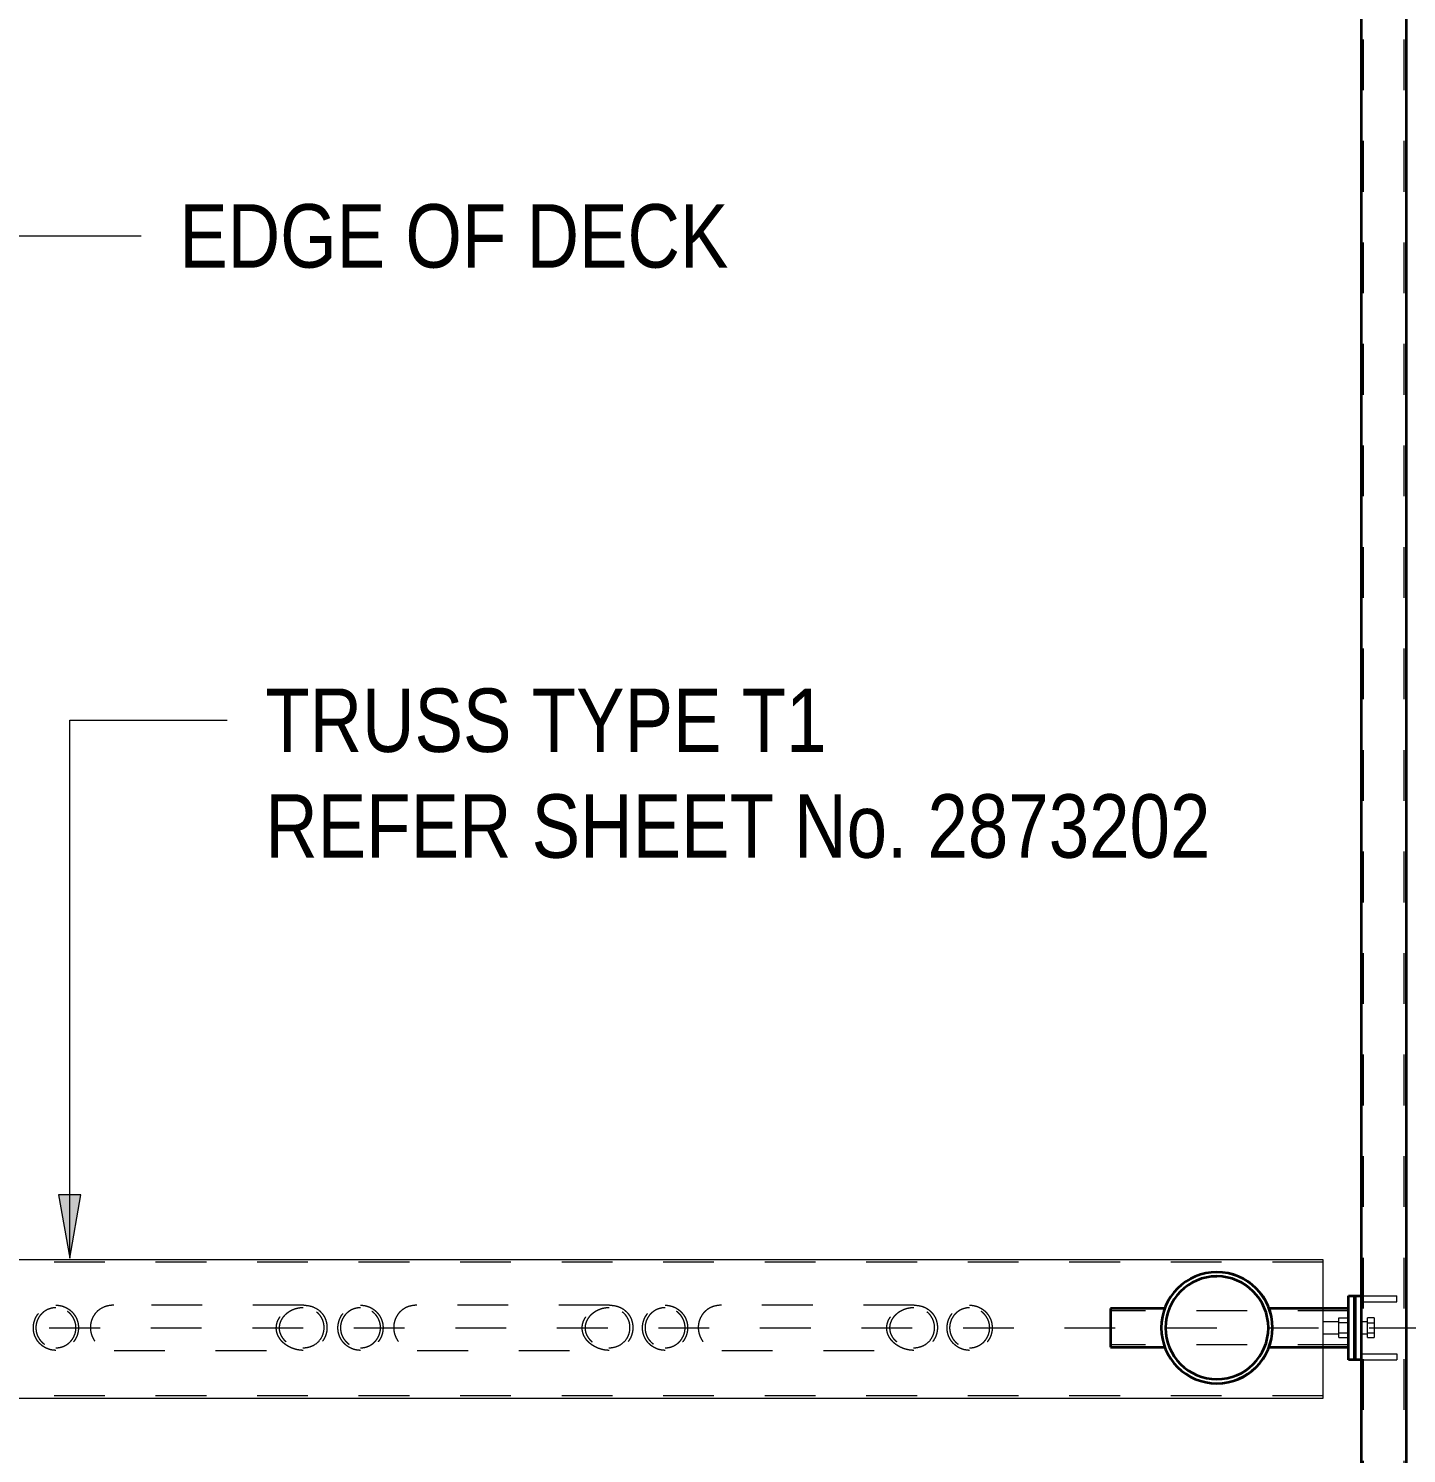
# Model space of a CAD drawing. Header units: metres. Extents: x -1116 to -1094, y 3 to 543.
# Drawn here: x -1109.855 to -1107.141, y 512.002 to 514.809 of the extents above; entities that cross this region are included whole.
import ezdxf

# ---------------------------------------------------------------- set-up
doc = ezdxf.new("R2010")
doc.units = ezdxf.units.M
doc.linetypes.add('JacobsCenter', pattern=[0.015, 0.009, -0.0015, 0.003, -0.0015])
doc.linetypes.add('JacobsDash', pattern=[0.0045, 0.003, -0.0015])
for name, color, linetype, lineweight in [('A-DETL', 7, 'Continuous', 13), ('A-GENM', 7, 'Continuous', 35), ('G-ANNO-TEXT', 7, 'Continuous', 9), ('S-BEAM', 7, 'Continuous', 50), ('S-BEAM-HDLN', 7, 'JacobsDash', 18), ('S-FSTN', 7, 'Continuous', 18)]:
    doc.layers.add(name, color=color, linetype=linetype, lineweight=lineweight)
doc.styles.add('Arial Narrow', font='ARIALN.TTF', dxfattribs={"height": 0.125})

# ---------------------------------------------------------------- blocks, each defined once
blk = doc.blocks.new('T2D_STATIC SIGN BRACKET_BR-8_ - SIGN BRACKET 400x400-9299522-DRG-2873201 - PLAN - SINAGE FRAME AT SOUTH SIDE')
at = {"layer": 'A-GENM'}
for p, q in [((-1107.1411, 510.288), (-1107.1411, 517.7946)), ((-1107.23, 516.7519), (-1107.23, 512.313)), ((-1107.2549, 512.1869), (-1107.2549, 512.313)), ((-1107.2549, 512.313), (-1107.2299, 512.313)), ((-1107.2299, 512.313), (-1107.2299, 512.1869)), ((-1107.6165, 512.288), (-1107.724, 512.288)), ((-1107.724, 512.288), (-1107.724, 512.2119)), ((-1107.2549, 512.288), (-1107.4124, 512.288)), ((-1107.724, 512.2119), (-1107.6165, 512.2119)), ((-1107.4124, 512.2119), (-1107.2549, 512.2119)), ((-1107.2299, 512.1869), (-1107.2549, 512.1869)), ((-1107.23, 512.1869), (-1107.23, 510.288))]:
    blk.add_line(p, q, dxfattribs=at)
for radius, start, end in [(0.1096, 90, 270), (0.1096, 90, 270), (0.1013, 90, 270), (0.1096, 270, 90), (0.1095, 270, 90), (0.1014, 270, 90)]:
    blk.add_arc((-1107.5144, 512.25), radius, start, end, dxfattribs=at)
at = {"layer": 'S-BEAM-HDLN'}
for p, q in [((-1107.2255, 510.288), (-1107.2255, 517.7965)), ((-1107.1456, 510.288), (-1107.1456, 517.803)), ((-1107.2549, 512.2835), (-1107.724, 512.2835)), ((-1107.2549, 512.2164), (-1107.724, 512.2164))]:
    blk.add_line(p, q, dxfattribs=at)
at = {"layer": 'S-FSTN'}
for p, q in [((-1107.2739, 512.262), (-1107.3057, 512.262)), ((-1107.3057, 512.262), (-1107.3057, 512.238)), ((-1107.2739, 512.2597), (-1107.2739, 512.2693)), ((-1107.2739, 512.2693), (-1107.2549, 512.2693)), ((-1107.2739, 512.2403), (-1107.2739, 512.2597)), ((-1107.2549, 512.2597), (-1107.2739, 512.2597)), ((-1107.2176, 512.262), (-1107.2299, 512.262)), ((-1107.2176, 512.2597), (-1107.2176, 512.2693)), ((-1107.2049, 512.2693), (-1107.2176, 512.2693)), ((-1107.2176, 512.2403), (-1107.2176, 512.2597)), ((-1107.2176, 512.2597), (-1107.2049, 512.2597)), ((-1107.2049, 512.2693), (-1107.2049, 512.2597)), ((-1107.2049, 512.2597), (-1107.2049, 512.2403)), ((-1107.3057, 512.238), (-1107.2739, 512.238)), ((-1107.2739, 512.2306), (-1107.2739, 512.2403)), ((-1107.2739, 512.2403), (-1107.2549, 512.2403)), ((-1107.2739, 512.2306), (-1107.2549, 512.2306)), ((-1107.2299, 512.238), (-1107.2176, 512.238)), ((-1107.2176, 512.2306), (-1107.2176, 512.2403)), ((-1107.2176, 512.2403), (-1107.2049, 512.2403)), ((-1107.2176, 512.2306), (-1107.2049, 512.2306)), ((-1107.2049, 512.2403), (-1107.2049, 512.2306))]:
    blk.add_line(p, q, dxfattribs=at)
blk = doc.blocks.new('WGA22_Str_Fra_Steel_CHS - 273_1x4_8 CHS-7775155-DRG-2873201 - PLAN - SINAGE FRAME AT SOUTH SIDE')
at = {"layer": 'S-BEAM-HDLN', "lineweight": 13}
for p, q in [((-1107.3051, 512.3793), (-1110.4764, 512.3793)), ((-1107.3051, 512.1158), (-1110.4764, 512.1158))]:
    blk.add_line(p, q, dxfattribs=at)

msp = doc.modelspace()

# ---------------------------------------------------------------- hatches: boundary and pattern name
at = {"layer": 'G-ANNO-TEXT'}
msp.add_hatch(color=256, dxfattribs=at).paths.add_polyline_path([(-1109.7742, 512.3871), (-1109.7521, 512.5121), (-1109.7962, 512.5121)])

# ---------------------------------------------------------------- linework, layer by layer
at = {"layer": 'A-DETL', "lineweight": 50}
msp.add_line((-1107.2424, 512.313), (-1107.2424, 512.1849), dxfattribs=at)
at = {"layer": 'A-DETL', "lineweight": 18}
for p, q in [((-1107.2299, 512.313), (-1107.1599, 512.313)), ((-1107.1599, 512.301), (-1107.1599, 512.313)), ((-1107.2299, 512.301), (-1107.1599, 512.301)), ((-1107.2299, 512.1989), (-1107.1599, 512.1989)), ((-1107.1599, 512.1989), (-1107.1599, 512.1869)), ((-1107.2299, 512.1869), (-1107.1599, 512.1869))]:
    msp.add_line(p, q, dxfattribs=at)
at = {"layer": 'A-DETL', "linetype": 'JacobsCenter', "lineweight": 18}
msp.add_line((-1110.8145, 512.25), (-1106.7415, 512.25), dxfattribs=at)
at = {"layer": 'G-ANNO-TEXT'}
for p, q in [((-1110.5525, 514.4009), (-1109.6336, 514.4009)), ((-1109.7742, 513.4468), (-1109.4641, 513.4468)), ((-1109.7742, 512.3871), (-1109.7742, 513.4468)), ((-1109.7521, 512.5121), (-1109.7962, 512.5121)), ((-1109.7962, 512.5121), (-1109.7742, 512.3871)), ((-1109.7742, 512.3871), (-1109.7521, 512.5121))]:
    msp.add_line(p, q, dxfattribs=at)
at = {"layer": 'S-BEAM', "lineweight": 13}
for p, q in [((-1107.3051, 512.3841), (-1110.4764, 512.3841)), ((-1107.3051, 512.2884), (-1107.3051, 512.3841)), ((-1107.3051, 512.111), (-1107.3051, 512.2116)), ((-1110.4764, 512.111), (-1107.3051, 512.111))]:
    msp.add_line(p, q, dxfattribs=at)
at = {"layer": 'S-BEAM-HDLN', "lineweight": 13}
for p, q in [((-1109.3133, 512.2944), (-1109.6876, 512.2944)), ((-1108.7106, 512.2944), (-1109.0904, 512.2944)), ((-1108.1106, 512.2944), (-1108.4904, 512.2944)), ((-1107.3051, 512.2116), (-1107.3051, 512.2884)), ((-1109.6868, 512.2055), (-1109.3142, 512.2055)), ((-1109.0895, 512.2055), (-1108.7115, 512.2055)), ((-1108.4895, 512.2055), (-1108.1115, 512.2055))]:
    msp.add_line(p, q, dxfattribs=at)
for points, knots in [([(-1109.8015, 512.2055), (-1109.8041, 512.2055), (-1109.8093, 512.206), (-1109.8156, 512.2077), (-1109.8203, 512.2097), (-1109.8238, 512.2115), (-1109.827, 512.2135), (-1109.8301, 512.2159), (-1109.8329, 512.2185), (-1109.8356, 512.2214), (-1109.8379, 512.2244), (-1109.84, 512.2277), (-1109.8418, 512.2312), (-1109.8433, 512.2348), (-1109.8445, 512.2385), (-1109.8456, 512.2435), (-1109.8461, 512.2501), (-1109.8454, 512.2579), (-1109.8437, 512.2641), (-1109.8417, 512.2689), (-1109.8402, 512.2718), (-1109.8389, 512.274), (-1109.8375, 512.2761), (-1109.8355, 512.2786), (-1109.8329, 512.2815), (-1109.8301, 512.2841), (-1109.827, 512.2864), (-1109.8238, 512.2885), (-1109.8203, 512.2903), (-1109.8156, 512.2923), (-1109.8093, 512.294), (-1109.8041, 512.2944), (-1109.8015, 512.2944)], [0, 0, 0, 0, 0.055556, 0.111111, 0.138889, 0.166667, 0.194444, 0.222222, 0.25, 0.277778, 0.305556, 0.333333, 0.361111, 0.388889, 0.416667, 0.444444, 0.5, 0.555556, 0.611111, 0.638889, 0.666667, 0.680556, 0.694444, 0.722222, 0.75, 0.777778, 0.805556, 0.833333, 0.861111, 0.888889, 0.944444, 1, 1, 1, 1]), ([(-1109.8015, 512.2894), (-1109.8038, 512.2894), (-1109.8084, 512.289), (-1109.814, 512.2875), (-1109.8182, 512.2858), (-1109.8212, 512.2842), (-1109.8241, 512.2823), (-1109.8268, 512.2802), (-1109.8294, 512.2779), (-1109.8317, 512.2754), (-1109.8338, 512.2727), (-1109.8356, 512.2698), (-1109.8372, 512.2668), (-1109.8385, 512.2636), (-1109.8396, 512.2603), (-1109.8406, 512.2558), (-1109.8411, 512.25), (-1109.8405, 512.2431), (-1109.839, 512.2375), (-1109.8373, 512.2333), (-1109.8357, 512.2302), (-1109.8338, 512.2273), (-1109.8317, 512.2246), (-1109.8294, 512.2221), (-1109.8269, 512.2197), (-1109.8242, 512.2176), (-1109.8213, 512.2158), (-1109.8182, 512.2142), (-1109.814, 512.2124), (-1109.8084, 512.2109), (-1109.8038, 512.2105), (-1109.8015, 512.2105)], [0, 0, 0, 0, 0.055556, 0.111111, 0.138889, 0.166667, 0.194444, 0.222222, 0.25, 0.277778, 0.305556, 0.333333, 0.361111, 0.388889, 0.416667, 0.444444, 0.5, 0.555556, 0.611111, 0.638889, 0.666667, 0.694444, 0.722222, 0.75, 0.777778, 0.805556, 0.833333, 0.861111, 0.888889, 0.944444, 1, 1, 1, 1]), ([(-1109.8015, 512.2944), (-1109.7989, 512.2944), (-1109.795, 512.2941), (-1109.7899, 512.293), (-1109.7862, 512.2918), (-1109.7826, 512.2903), (-1109.7792, 512.2885), (-1109.7759, 512.2864), (-1109.7729, 512.2841), (-1109.77, 512.2815), (-1109.7674, 512.2786), (-1109.7651, 512.2756), (-1109.763, 512.2723), (-1109.7612, 512.2689), (-1109.7597, 512.2653), (-1109.7585, 512.2616), (-1109.7574, 512.2566), (-1109.7568, 512.2501), (-1109.7575, 512.2422), (-1109.7591, 512.236), (-1109.7611, 512.2312), (-1109.7626, 512.2283), (-1109.764, 512.2261), (-1109.7654, 512.2239), (-1109.7674, 512.2214), (-1109.77, 512.2185), (-1109.7728, 512.2159), (-1109.7759, 512.2135), (-1109.7792, 512.2115), (-1109.7826, 512.2097), (-1109.7874, 512.2077), (-1109.7937, 512.206), (-1109.7989, 512.2055), (-1109.8015, 512.2055)], [0, 0, 0, 0, 0.055556, 0.083333, 0.111111, 0.138889, 0.166667, 0.194444, 0.222222, 0.25, 0.277778, 0.305556, 0.333333, 0.361111, 0.388889, 0.416667, 0.444444, 0.5, 0.555556, 0.611111, 0.638889, 0.666667, 0.680556, 0.694444, 0.722222, 0.75, 0.777778, 0.805556, 0.833333, 0.861111, 0.888889, 0.944444, 1, 1, 1, 1]), ([(-1109.8015, 512.2105), (-1109.7992, 512.2105), (-1109.7945, 512.2109), (-1109.789, 512.2124), (-1109.7847, 512.2142), (-1109.7817, 512.2158), (-1109.7788, 512.2176), (-1109.776, 512.2197), (-1109.7735, 512.2221), (-1109.7712, 512.2246), (-1109.7691, 512.2273), (-1109.7673, 512.2302), (-1109.7657, 512.2333), (-1109.7639, 512.2375), (-1109.7624, 512.2431), (-1109.7618, 512.25), (-1109.7624, 512.257), (-1109.7639, 512.2625), (-1109.7657, 512.2668), (-1109.767, 512.2693), (-1109.7682, 512.2713), (-1109.7695, 512.2731), (-1109.7712, 512.2754), (-1109.7736, 512.2779), (-1109.7761, 512.2802), (-1109.7788, 512.2823), (-1109.7817, 512.2842), (-1109.7847, 512.2858), (-1109.789, 512.2875), (-1109.7945, 512.289), (-1109.7992, 512.2894), (-1109.8015, 512.2894)], [0, 0, 0, 0, 0.055556, 0.111111, 0.138889, 0.166667, 0.194444, 0.222222, 0.25, 0.277778, 0.305556, 0.333333, 0.361111, 0.388889, 0.444444, 0.5, 0.555556, 0.611111, 0.638889, 0.666667, 0.680556, 0.694444, 0.722222, 0.75, 0.777778, 0.805556, 0.833333, 0.861111, 0.888889, 0.944444, 1, 1, 1, 1]), ([(-1109.6876, 512.2944), (-1109.693, 512.2944), (-1109.7037, 512.2929), (-1109.7156, 512.2866), (-1109.7223, 512.2803), (-1109.7255, 512.2761), (-1109.7276, 512.2728), (-1109.7295, 512.2692), (-1109.7315, 512.2643), (-1109.7338, 512.2553), (-1109.7336, 512.2444), (-1109.7308, 512.2341), (-1109.7273, 512.2269), (-1109.7226, 512.2205), (-1109.7148, 512.2132), (-1109.7028, 512.2071), (-1109.6922, 512.2055), (-1109.6868, 512.2055)], [0, 0, 0, 0, 0.111111, 0.222222, 0.277778, 0.305556, 0.333333, 0.361111, 0.388889, 0.444444, 0.555556, 0.611111, 0.666667, 0.722222, 0.777778, 0.888889, 1, 1, 1, 1]), ([(-1109.3142, 512.2055), (-1109.317, 512.2055), (-1109.3213, 512.2058), (-1109.3269, 512.2069), (-1109.331, 512.208), (-1109.3351, 512.2093), (-1109.339, 512.211), (-1109.3422, 512.2126), (-1109.3447, 512.214), (-1109.3465, 512.2151), (-1109.3482, 512.2163), (-1109.3505, 512.218), (-1109.3533, 512.2202), (-1109.3558, 512.2227), (-1109.3577, 512.2248), (-1109.359, 512.2265), (-1109.3603, 512.2282), (-1109.3618, 512.2306), (-1109.3636, 512.2337), (-1109.3653, 512.2377), (-1109.3665, 512.2417), (-1109.3672, 512.2459), (-1109.3674, 512.2503), (-1109.367, 512.2546), (-1109.3662, 512.2588), (-1109.3649, 512.2628), (-1109.3631, 512.2667), (-1109.3612, 512.2697), (-1109.3596, 512.2721), (-1109.3586, 512.2735), (-1109.3577, 512.2746), (-1109.3567, 512.2757), (-1109.3551, 512.2775), (-1109.3525, 512.2799), (-1109.3497, 512.2821), (-1109.3474, 512.2838), (-1109.3457, 512.285), (-1109.3439, 512.2861), (-1109.3414, 512.2875), (-1109.3382, 512.289), (-1109.3343, 512.2906), (-1109.3302, 512.292), (-1109.3261, 512.2931), (-1109.3205, 512.2941), (-1109.3162, 512.2944), (-1109.3133, 512.2944)], [0, 0, 0, 0, 0.055556, 0.083333, 0.111111, 0.138889, 0.166667, 0.194444, 0.208333, 0.222222, 0.236111, 0.25, 0.277778, 0.305556, 0.319444, 0.333333, 0.347222, 0.361111, 0.388889, 0.416667, 0.444444, 0.472222, 0.5, 0.527778, 0.555556, 0.583333, 0.611111, 0.638889, 0.652778, 0.666667, 0.673611, 0.680556, 0.694444, 0.722222, 0.75, 0.763889, 0.777778, 0.791667, 0.805556, 0.833333, 0.861111, 0.888889, 0.916667, 0.944444, 1, 1, 1, 1]), ([(-1109.3142, 512.2894), (-1109.3167, 512.2894), (-1109.3205, 512.2891), (-1109.3254, 512.2882), (-1109.3291, 512.2873), (-1109.3327, 512.2861), (-1109.3362, 512.2846), (-1109.339, 512.2832), (-1109.3411, 512.282), (-1109.3427, 512.281), (-1109.3443, 512.28), (-1109.3463, 512.2785), (-1109.3487, 512.2765), (-1109.351, 512.2743), (-1109.3527, 512.2725), (-1109.3539, 512.2711), (-1109.355, 512.2696), (-1109.3564, 512.2675), (-1109.358, 512.2648), (-1109.3596, 512.2613), (-1109.3607, 512.2578), (-1109.3614, 512.2541), (-1109.3617, 512.2502), (-1109.3616, 512.2464), (-1109.361, 512.2427), (-1109.3599, 512.2391), (-1109.3585, 512.2356), (-1109.3566, 512.2323), (-1109.3549, 512.2297), (-1109.3533, 512.2277), (-1109.3517, 512.2258), (-1109.3494, 512.2236), (-1109.347, 512.2216), (-1109.345, 512.2201), (-1109.3434, 512.219), (-1109.3418, 512.218), (-1109.3397, 512.2168), (-1109.3369, 512.2154), (-1109.3334, 512.2139), (-1109.3298, 512.2127), (-1109.3262, 512.2117), (-1109.3212, 512.2108), (-1109.3174, 512.2105), (-1109.3149, 512.2105)], [0, 0, 0, 0, 0.055556, 0.083333, 0.111111, 0.138889, 0.166667, 0.194444, 0.208333, 0.222222, 0.236111, 0.25, 0.277778, 0.305556, 0.319444, 0.333333, 0.347222, 0.361111, 0.388889, 0.416667, 0.444444, 0.472222, 0.5, 0.527778, 0.555556, 0.583333, 0.611111, 0.638889, 0.666667, 0.680556, 0.694444, 0.722222, 0.75, 0.763889, 0.777778, 0.791667, 0.805556, 0.833333, 0.861111, 0.888889, 0.916667, 0.944444, 1, 1, 1, 1]), ([(-1109.3149, 512.2105), (-1109.3101, 512.2105), (-1109.3006, 512.2119), (-1109.2878, 512.2184), (-1109.2782, 512.2291), (-1109.273, 512.2426), (-1109.2728, 512.2547), (-1109.2752, 512.2639), (-1109.2783, 512.2703), (-1109.2824, 512.2761), (-1109.2893, 512.2826), (-1109.2999, 512.2881), (-1109.3094, 512.2894), (-1109.3142, 512.2894)], [0, 0, 0, 0, 0.111111, 0.222222, 0.333333, 0.444444, 0.555556, 0.611111, 0.666667, 0.722222, 0.777778, 0.888889, 1, 1, 1, 1]), ([(-1109.3133, 512.2944), (-1109.308, 512.2944), (-1109.2973, 512.2929), (-1109.2854, 512.2866), (-1109.2787, 512.2803), (-1109.2755, 512.2761), (-1109.2733, 512.2728), (-1109.2715, 512.2692), (-1109.2695, 512.2643), (-1109.2672, 512.2553), (-1109.2673, 512.2444), (-1109.2702, 512.2341), (-1109.2737, 512.2269), (-1109.2784, 512.2205), (-1109.2862, 512.2132), (-1109.2981, 512.2071), (-1109.3088, 512.2055), (-1109.3142, 512.2055)], [0, 0, 0, 0, 0.111111, 0.222222, 0.277778, 0.305556, 0.333333, 0.361111, 0.388889, 0.444444, 0.555556, 0.611111, 0.666667, 0.722222, 0.777778, 0.888889, 1, 1, 1, 1]), ([(-1109.2015, 512.2055), (-1109.2041, 512.2055), (-1109.2093, 512.206), (-1109.2156, 512.2077), (-1109.2203, 512.2097), (-1109.2238, 512.2115), (-1109.227, 512.2135), (-1109.2301, 512.2159), (-1109.233, 512.2185), (-1109.2356, 512.2214), (-1109.2379, 512.2244), (-1109.24, 512.2277), (-1109.2418, 512.2312), (-1109.2433, 512.2348), (-1109.2445, 512.2385), (-1109.2456, 512.2436), (-1109.2461, 512.2501), (-1109.2454, 512.2579), (-1109.2437, 512.2641), (-1109.2417, 512.2689), (-1109.2402, 512.2718), (-1109.2389, 512.274), (-1109.2375, 512.2761), (-1109.2355, 512.2786), (-1109.2333, 512.281), (-1109.2315, 512.2828), (-1109.23, 512.284), (-1109.2285, 512.2852), (-1109.2265, 512.2868), (-1109.2238, 512.2885), (-1109.2203, 512.2903), (-1109.2156, 512.2923), (-1109.2093, 512.294), (-1109.2041, 512.2944), (-1109.2015, 512.2944)], [0, 0, 0, 0, 0.055556, 0.111111, 0.138889, 0.166667, 0.194444, 0.222222, 0.25, 0.277778, 0.305556, 0.333333, 0.361111, 0.388889, 0.416667, 0.444444, 0.5, 0.555556, 0.611111, 0.638889, 0.666667, 0.680556, 0.694444, 0.722222, 0.75, 0.763889, 0.777778, 0.791667, 0.805556, 0.833333, 0.861111, 0.888889, 0.944444, 1, 1, 1, 1]), ([(-1109.2015, 512.2894), (-1109.2038, 512.2894), (-1109.2084, 512.289), (-1109.214, 512.2875), (-1109.2182, 512.2858), (-1109.2212, 512.2842), (-1109.2241, 512.2823), (-1109.2268, 512.2802), (-1109.2294, 512.2779), (-1109.2317, 512.2754), (-1109.2338, 512.2727), (-1109.2356, 512.2698), (-1109.2372, 512.2668), (-1109.2385, 512.2636), (-1109.2396, 512.2603), (-1109.2406, 512.2558), (-1109.2411, 512.2501), (-1109.2406, 512.2443), (-1109.2396, 512.2398), (-1109.2386, 512.2365), (-1109.2373, 512.2333), (-1109.2357, 512.2302), (-1109.2338, 512.2273), (-1109.2317, 512.2246), (-1109.2294, 512.2221), (-1109.2269, 512.2197), (-1109.2242, 512.2176), (-1109.2213, 512.2158), (-1109.2182, 512.2142), (-1109.214, 512.2124), (-1109.2084, 512.2109), (-1109.2038, 512.2105), (-1109.2015, 512.2105)], [0, 0, 0, 0, 0.055556, 0.111111, 0.138889, 0.166667, 0.194444, 0.222222, 0.25, 0.277778, 0.305556, 0.333333, 0.361111, 0.388889, 0.416667, 0.444444, 0.5, 0.555556, 0.583333, 0.611111, 0.638889, 0.666667, 0.694444, 0.722222, 0.75, 0.777778, 0.805556, 0.833333, 0.861111, 0.888889, 0.944444, 1, 1, 1, 1]), ([(-1109.2015, 512.2944), (-1109.1989, 512.2944), (-1109.1949, 512.2941), (-1109.1899, 512.2929), (-1109.1862, 512.2918), (-1109.1826, 512.2903), (-1109.1792, 512.2885), (-1109.1765, 512.2868), (-1109.1744, 512.2852), (-1109.1729, 512.284), (-1109.1714, 512.2828), (-1109.1696, 512.281), (-1109.1674, 512.2786), (-1109.1651, 512.2756), (-1109.163, 512.2723), (-1109.1612, 512.2689), (-1109.1597, 512.2653), (-1109.1585, 512.2616), (-1109.1574, 512.2566), (-1109.1568, 512.2501), (-1109.1575, 512.2422), (-1109.1591, 512.236), (-1109.1611, 512.2312), (-1109.1626, 512.2283), (-1109.164, 512.2261), (-1109.1654, 512.2239), (-1109.1674, 512.2214), (-1109.17, 512.2185), (-1109.1728, 512.2159), (-1109.1759, 512.2135), (-1109.1792, 512.2115), (-1109.1826, 512.2097), (-1109.1874, 512.2077), (-1109.1936, 512.206), (-1109.1989, 512.2055), (-1109.2015, 512.2055)], [0, 0, 0, 0, 0.055556, 0.083333, 0.111111, 0.138889, 0.166667, 0.194444, 0.208333, 0.222222, 0.236111, 0.25, 0.277778, 0.305556, 0.333333, 0.361111, 0.388889, 0.416667, 0.444444, 0.5, 0.555556, 0.611111, 0.638889, 0.666667, 0.680556, 0.694444, 0.722222, 0.75, 0.777778, 0.805556, 0.833333, 0.861111, 0.888889, 0.944444, 1, 1, 1, 1]), ([(-1109.2015, 512.2105), (-1109.1992, 512.2105), (-1109.1945, 512.2109), (-1109.189, 512.2124), (-1109.1847, 512.2142), (-1109.1817, 512.2158), (-1109.1788, 512.2176), (-1109.176, 512.2197), (-1109.1735, 512.2221), (-1109.1712, 512.2246), (-1109.1691, 512.2273), (-1109.1673, 512.2302), (-1109.1657, 512.2333), (-1109.1639, 512.2375), (-1109.1624, 512.2431), (-1109.1618, 512.2501), (-1109.1624, 512.257), (-1109.1639, 512.2625), (-1109.1657, 512.2668), (-1109.167, 512.2693), (-1109.1682, 512.2713), (-1109.1695, 512.2732), (-1109.1712, 512.2754), (-1109.1736, 512.2779), (-1109.1761, 512.2802), (-1109.1788, 512.2823), (-1109.1817, 512.2842), (-1109.1847, 512.2858), (-1109.189, 512.2875), (-1109.1945, 512.289), (-1109.1992, 512.2894), (-1109.2015, 512.2894)], [0, 0, 0, 0, 0.055556, 0.111111, 0.138889, 0.166667, 0.194444, 0.222222, 0.25, 0.277778, 0.305556, 0.333333, 0.361111, 0.388889, 0.444444, 0.5, 0.555556, 0.611111, 0.638889, 0.666667, 0.680556, 0.694444, 0.722222, 0.75, 0.777778, 0.805556, 0.833333, 0.861111, 0.888889, 0.944444, 1, 1, 1, 1]), ([(-1109.0904, 512.2944), (-1109.0957, 512.2944), (-1109.1037, 512.2933), (-1109.1135, 512.2892), (-1109.1202, 512.2848), (-1109.1249, 512.2802), (-1109.1281, 512.2761), (-1109.1302, 512.2727), (-1109.1321, 512.2692), (-1109.134, 512.2643), (-1109.1357, 512.2578), (-1109.1363, 512.2498), (-1109.1355, 512.2418), (-1109.1333, 512.2341), (-1109.1299, 512.2269), (-1109.1252, 512.2205), (-1109.1175, 512.2132), (-1109.1055, 512.2071), (-1109.0949, 512.2055), (-1109.0895, 512.2055)], [0, 0, 0, 0, 0.111111, 0.166667, 0.222222, 0.277778, 0.305556, 0.333333, 0.361111, 0.388889, 0.444444, 0.5, 0.555556, 0.611111, 0.666667, 0.722222, 0.777778, 0.888889, 1, 1, 1, 1]), ([(-1108.7115, 512.2055), (-1108.7143, 512.2055), (-1108.7186, 512.2058), (-1108.7242, 512.2069), (-1108.7284, 512.208), (-1108.7325, 512.2093), (-1108.7364, 512.211), (-1108.7396, 512.2126), (-1108.742, 512.214), (-1108.7438, 512.2151), (-1108.7456, 512.2163), (-1108.7479, 512.218), (-1108.7506, 512.2202), (-1108.7532, 512.2227), (-1108.7551, 512.2248), (-1108.7564, 512.2265), (-1108.7577, 512.2282), (-1108.7593, 512.2306), (-1108.761, 512.2337), (-1108.7627, 512.2377), (-1108.7639, 512.2417), (-1108.7646, 512.246), (-1108.7648, 512.2503), (-1108.7645, 512.2546), (-1108.7636, 512.2588), (-1108.7623, 512.2628), (-1108.7605, 512.2667), (-1108.7586, 512.2698), (-1108.757, 512.2721), (-1108.7559, 512.2735), (-1108.755, 512.2746), (-1108.7541, 512.2757), (-1108.7524, 512.2775), (-1108.7499, 512.2799), (-1108.7471, 512.2821), (-1108.7448, 512.2838), (-1108.743, 512.285), (-1108.7412, 512.2861), (-1108.7387, 512.2875), (-1108.7355, 512.289), (-1108.7316, 512.2906), (-1108.7275, 512.292), (-1108.7234, 512.2931), (-1108.7178, 512.2941), (-1108.7135, 512.2944), (-1108.7106, 512.2944)], [0, 0, 0, 0, 0.055556, 0.083333, 0.111111, 0.138889, 0.166667, 0.194444, 0.208333, 0.222222, 0.236111, 0.25, 0.277778, 0.305556, 0.319444, 0.333333, 0.347222, 0.361111, 0.388889, 0.416667, 0.444444, 0.472222, 0.5, 0.527778, 0.555556, 0.583333, 0.611111, 0.638889, 0.652778, 0.666667, 0.673611, 0.680556, 0.694444, 0.722222, 0.75, 0.763889, 0.777778, 0.791667, 0.805556, 0.833333, 0.861111, 0.888889, 0.916667, 0.944444, 1, 1, 1, 1]), ([(-1108.7115, 512.2894), (-1108.714, 512.2894), (-1108.7178, 512.2891), (-1108.7228, 512.2882), (-1108.7264, 512.2873), (-1108.73, 512.2861), (-1108.7335, 512.2846), (-1108.7363, 512.2832), (-1108.7385, 512.282), (-1108.7401, 512.281), (-1108.7417, 512.28), (-1108.7437, 512.2785), (-1108.7461, 512.2765), (-1108.7484, 512.2744), (-1108.7501, 512.2725), (-1108.7513, 512.2711), (-1108.7524, 512.2696), (-1108.7538, 512.2675), (-1108.7554, 512.2648), (-1108.757, 512.2613), (-1108.7582, 512.2578), (-1108.7589, 512.2541), (-1108.7592, 512.2503), (-1108.759, 512.2464), (-1108.7584, 512.2427), (-1108.7574, 512.2391), (-1108.7559, 512.2356), (-1108.7541, 512.2323), (-1108.7523, 512.2297), (-1108.7507, 512.2277), (-1108.7491, 512.2258), (-1108.7468, 512.2236), (-1108.7444, 512.2216), (-1108.7424, 512.2201), (-1108.7408, 512.219), (-1108.7392, 512.218), (-1108.7371, 512.2168), (-1108.7343, 512.2154), (-1108.7308, 512.2139), (-1108.7272, 512.2127), (-1108.7235, 512.2117), (-1108.7186, 512.2108), (-1108.7148, 512.2105), (-1108.7122, 512.2105)], [0, 0, 0, 0, 0.055556, 0.083333, 0.111111, 0.138889, 0.166667, 0.194444, 0.208333, 0.222222, 0.236111, 0.25, 0.277778, 0.305556, 0.319444, 0.333333, 0.347222, 0.361111, 0.388889, 0.416667, 0.444444, 0.472222, 0.5, 0.527778, 0.555556, 0.583333, 0.611111, 0.638889, 0.666667, 0.680556, 0.694444, 0.722222, 0.75, 0.763889, 0.777778, 0.791667, 0.805556, 0.833333, 0.861111, 0.888889, 0.916667, 0.944444, 1, 1, 1, 1]), ([(-1108.7122, 512.2105), (-1108.7075, 512.2105), (-1108.698, 512.2119), (-1108.6852, 512.2184), (-1108.6772, 512.2273), (-1108.673, 512.2359), (-1108.6704, 512.245), (-1108.6703, 512.2547), (-1108.6727, 512.2639), (-1108.6757, 512.2703), (-1108.6798, 512.2761), (-1108.6866, 512.2826), (-1108.6973, 512.2881), (-1108.7067, 512.2894), (-1108.7115, 512.2894)], [0, 0, 0, 0, 0.111111, 0.222222, 0.333333, 0.388889, 0.444444, 0.555556, 0.611111, 0.666667, 0.722222, 0.777778, 0.888889, 1, 1, 1, 1]), ([(-1108.7106, 512.2944), (-1108.7053, 512.2944), (-1108.6973, 512.2933), (-1108.6875, 512.2892), (-1108.6808, 512.2848), (-1108.6761, 512.2802), (-1108.6729, 512.2761), (-1108.6707, 512.2727), (-1108.6689, 512.2692), (-1108.6669, 512.2643), (-1108.6653, 512.2578), (-1108.6647, 512.2498), (-1108.6655, 512.2418), (-1108.6676, 512.2341), (-1108.6711, 512.2269), (-1108.6758, 512.2205), (-1108.6835, 512.2132), (-1108.6955, 512.2071), (-1108.7061, 512.2055), (-1108.7115, 512.2055)], [0, 0, 0, 0, 0.111111, 0.166667, 0.222222, 0.277778, 0.305556, 0.333333, 0.361111, 0.388889, 0.444444, 0.5, 0.555556, 0.611111, 0.666667, 0.722222, 0.777778, 0.888889, 1, 1, 1, 1]), ([(-1108.6015, 512.2055), (-1108.6041, 512.2055), (-1108.6093, 512.206), (-1108.6156, 512.2077), (-1108.6203, 512.2097), (-1108.6238, 512.2115), (-1108.627, 512.2135), (-1108.6301, 512.2159), (-1108.633, 512.2185), (-1108.6356, 512.2214), (-1108.6379, 512.2244), (-1108.64, 512.2277), (-1108.6418, 512.2312), (-1108.6433, 512.2348), (-1108.6445, 512.2385), (-1108.6456, 512.2436), (-1108.6461, 512.2501), (-1108.6454, 512.2579), (-1108.6437, 512.2641), (-1108.6417, 512.2689), (-1108.6402, 512.2718), (-1108.6389, 512.274), (-1108.6375, 512.2761), (-1108.6355, 512.2786), (-1108.6333, 512.281), (-1108.6315, 512.2828), (-1108.63, 512.284), (-1108.6285, 512.2852), (-1108.6265, 512.2868), (-1108.6238, 512.2885), (-1108.6203, 512.2903), (-1108.6156, 512.2923), (-1108.6093, 512.294), (-1108.6041, 512.2944), (-1108.6015, 512.2944)], [0, 0, 0, 0, 0.055556, 0.111111, 0.138889, 0.166667, 0.194444, 0.222222, 0.25, 0.277778, 0.305556, 0.333333, 0.361111, 0.388889, 0.416667, 0.444444, 0.5, 0.555556, 0.611111, 0.638889, 0.666667, 0.680556, 0.694444, 0.722222, 0.75, 0.763889, 0.777778, 0.791667, 0.805556, 0.833333, 0.861111, 0.888889, 0.944444, 1, 1, 1, 1]), ([(-1108.6015, 512.2894), (-1108.6038, 512.2894), (-1108.6084, 512.289), (-1108.614, 512.2875), (-1108.6182, 512.2858), (-1108.6212, 512.2842), (-1108.6241, 512.2823), (-1108.6268, 512.2802), (-1108.6294, 512.2779), (-1108.6317, 512.2754), (-1108.6338, 512.2727), (-1108.6356, 512.2698), (-1108.6372, 512.2668), (-1108.6385, 512.2636), (-1108.6396, 512.2603), (-1108.6406, 512.2558), (-1108.6411, 512.2501), (-1108.6406, 512.2443), (-1108.6396, 512.2398), (-1108.6386, 512.2365), (-1108.6373, 512.2333), (-1108.6357, 512.2302), (-1108.6338, 512.2273), (-1108.6317, 512.2246), (-1108.6294, 512.2221), (-1108.6269, 512.2197), (-1108.6242, 512.2176), (-1108.6213, 512.2158), (-1108.6182, 512.2142), (-1108.614, 512.2124), (-1108.6084, 512.2109), (-1108.6038, 512.2105), (-1108.6015, 512.2105)], [0, 0, 0, 0, 0.055556, 0.111111, 0.138889, 0.166667, 0.194444, 0.222222, 0.25, 0.277778, 0.305556, 0.333333, 0.361111, 0.388889, 0.416667, 0.444444, 0.5, 0.555556, 0.583333, 0.611111, 0.638889, 0.666667, 0.694444, 0.722222, 0.75, 0.777778, 0.805556, 0.833333, 0.861111, 0.888889, 0.944444, 1, 1, 1, 1]), ([(-1108.6015, 512.2944), (-1108.5989, 512.2944), (-1108.5949, 512.2941), (-1108.5899, 512.2929), (-1108.5862, 512.2918), (-1108.5826, 512.2903), (-1108.5792, 512.2885), (-1108.5765, 512.2868), (-1108.5744, 512.2852), (-1108.5729, 512.284), (-1108.5714, 512.2828), (-1108.5696, 512.281), (-1108.5674, 512.2786), (-1108.5651, 512.2756), (-1108.563, 512.2723), (-1108.5612, 512.2689), (-1108.5597, 512.2653), (-1108.5585, 512.2616), (-1108.5574, 512.2566), (-1108.5568, 512.2501), (-1108.5575, 512.2422), (-1108.5591, 512.236), (-1108.5611, 512.2312), (-1108.5626, 512.2283), (-1108.564, 512.2261), (-1108.5654, 512.2239), (-1108.5674, 512.2214), (-1108.57, 512.2185), (-1108.5728, 512.2159), (-1108.5759, 512.2135), (-1108.5792, 512.2115), (-1108.5826, 512.2097), (-1108.5874, 512.2077), (-1108.5936, 512.206), (-1108.5989, 512.2055), (-1108.6015, 512.2055)], [0, 0, 0, 0, 0.055556, 0.083333, 0.111111, 0.138889, 0.166667, 0.194444, 0.208333, 0.222222, 0.236111, 0.25, 0.277778, 0.305556, 0.333333, 0.361111, 0.388889, 0.416667, 0.444444, 0.5, 0.555556, 0.611111, 0.638889, 0.666667, 0.680556, 0.694444, 0.722222, 0.75, 0.777778, 0.805556, 0.833333, 0.861111, 0.888889, 0.944444, 1, 1, 1, 1]), ([(-1108.6015, 512.2105), (-1108.5992, 512.2105), (-1108.5945, 512.2109), (-1108.589, 512.2124), (-1108.5847, 512.2142), (-1108.5817, 512.2158), (-1108.5788, 512.2176), (-1108.576, 512.2197), (-1108.5735, 512.2221), (-1108.5712, 512.2246), (-1108.5691, 512.2273), (-1108.5673, 512.2302), (-1108.5657, 512.2333), (-1108.5639, 512.2375), (-1108.5624, 512.2431), (-1108.5618, 512.2501), (-1108.5624, 512.257), (-1108.5639, 512.2625), (-1108.5657, 512.2668), (-1108.567, 512.2693), (-1108.5682, 512.2713), (-1108.5695, 512.2732), (-1108.5712, 512.2754), (-1108.5736, 512.2779), (-1108.5761, 512.2802), (-1108.5788, 512.2823), (-1108.5817, 512.2842), (-1108.5847, 512.2858), (-1108.589, 512.2875), (-1108.5945, 512.289), (-1108.5992, 512.2894), (-1108.6015, 512.2894)], [0, 0, 0, 0, 0.055556, 0.111111, 0.138889, 0.166667, 0.194444, 0.222222, 0.25, 0.277778, 0.305556, 0.333333, 0.361111, 0.388889, 0.444444, 0.5, 0.555556, 0.611111, 0.638889, 0.666667, 0.680556, 0.694444, 0.722222, 0.75, 0.777778, 0.805556, 0.833333, 0.861111, 0.888889, 0.944444, 1, 1, 1, 1]), ([(-1108.4904, 512.2944), (-1108.4957, 512.2944), (-1108.5037, 512.2933), (-1108.5135, 512.2892), (-1108.5202, 512.2848), (-1108.5249, 512.2802), (-1108.5281, 512.2761), (-1108.5302, 512.2727), (-1108.5321, 512.2692), (-1108.534, 512.2643), (-1108.5357, 512.2578), (-1108.5363, 512.2498), (-1108.5355, 512.2418), (-1108.5333, 512.2341), (-1108.5299, 512.2269), (-1108.5252, 512.2205), (-1108.5175, 512.2132), (-1108.5055, 512.2071), (-1108.4949, 512.2055), (-1108.4895, 512.2055)], [0, 0, 0, 0, 0.111111, 0.166667, 0.222222, 0.277778, 0.305556, 0.333333, 0.361111, 0.388889, 0.444444, 0.5, 0.555556, 0.611111, 0.666667, 0.722222, 0.777778, 0.888889, 1, 1, 1, 1]), ([(-1108.1115, 512.2055), (-1108.1143, 512.2055), (-1108.1186, 512.2058), (-1108.1242, 512.2069), (-1108.1284, 512.208), (-1108.1325, 512.2093), (-1108.1364, 512.211), (-1108.1396, 512.2126), (-1108.142, 512.214), (-1108.1438, 512.2151), (-1108.1456, 512.2163), (-1108.1479, 512.218), (-1108.1506, 512.2202), (-1108.1532, 512.2227), (-1108.1551, 512.2248), (-1108.1564, 512.2265), (-1108.1577, 512.2282), (-1108.1593, 512.2306), (-1108.161, 512.2337), (-1108.1627, 512.2377), (-1108.1639, 512.2417), (-1108.1646, 512.246), (-1108.1648, 512.2503), (-1108.1645, 512.2546), (-1108.1636, 512.2588), (-1108.1623, 512.2628), (-1108.1605, 512.2667), (-1108.1586, 512.2698), (-1108.157, 512.2721), (-1108.1559, 512.2735), (-1108.155, 512.2746), (-1108.1541, 512.2757), (-1108.1524, 512.2775), (-1108.1499, 512.2799), (-1108.1471, 512.2821), (-1108.1448, 512.2838), (-1108.143, 512.285), (-1108.1412, 512.2861), (-1108.1387, 512.2875), (-1108.1355, 512.289), (-1108.1316, 512.2906), (-1108.1275, 512.292), (-1108.1234, 512.2931), (-1108.1178, 512.2941), (-1108.1135, 512.2944), (-1108.1106, 512.2944)], [0, 0, 0, 0, 0.055556, 0.083333, 0.111111, 0.138889, 0.166667, 0.194444, 0.208333, 0.222222, 0.236111, 0.25, 0.277778, 0.305556, 0.319444, 0.333333, 0.347222, 0.361111, 0.388889, 0.416667, 0.444444, 0.472222, 0.5, 0.527778, 0.555556, 0.583333, 0.611111, 0.638889, 0.652778, 0.666667, 0.673611, 0.680556, 0.694444, 0.722222, 0.75, 0.763889, 0.777778, 0.791667, 0.805556, 0.833333, 0.861111, 0.888889, 0.916667, 0.944444, 1, 1, 1, 1]), ([(-1108.1115, 512.2894), (-1108.114, 512.2894), (-1108.1178, 512.2891), (-1108.1228, 512.2882), (-1108.1264, 512.2873), (-1108.13, 512.2861), (-1108.1335, 512.2846), (-1108.1363, 512.2832), (-1108.1385, 512.282), (-1108.1401, 512.281), (-1108.1417, 512.28), (-1108.1437, 512.2785), (-1108.1461, 512.2765), (-1108.1484, 512.2744), (-1108.1501, 512.2725), (-1108.1513, 512.2711), (-1108.1524, 512.2696), (-1108.1538, 512.2675), (-1108.1554, 512.2648), (-1108.157, 512.2613), (-1108.1582, 512.2578), (-1108.1589, 512.2541), (-1108.1592, 512.2503), (-1108.159, 512.2464), (-1108.1584, 512.2427), (-1108.1574, 512.2391), (-1108.1559, 512.2356), (-1108.1541, 512.2323), (-1108.1523, 512.2297), (-1108.1507, 512.2277), (-1108.1491, 512.2258), (-1108.1468, 512.2236), (-1108.1444, 512.2216), (-1108.1424, 512.2201), (-1108.1408, 512.219), (-1108.1392, 512.218), (-1108.1371, 512.2168), (-1108.1343, 512.2154), (-1108.1308, 512.2139), (-1108.1272, 512.2127), (-1108.1235, 512.2117), (-1108.1186, 512.2108), (-1108.1148, 512.2105), (-1108.1122, 512.2105)], [0, 0, 0, 0, 0.055556, 0.083333, 0.111111, 0.138889, 0.166667, 0.194444, 0.208333, 0.222222, 0.236111, 0.25, 0.277778, 0.305556, 0.319444, 0.333333, 0.347222, 0.361111, 0.388889, 0.416667, 0.444444, 0.472222, 0.5, 0.527778, 0.555556, 0.583333, 0.611111, 0.638889, 0.666667, 0.680556, 0.694444, 0.722222, 0.75, 0.763889, 0.777778, 0.791667, 0.805556, 0.833333, 0.861111, 0.888889, 0.916667, 0.944444, 1, 1, 1, 1]), ([(-1108.1122, 512.2105), (-1108.1075, 512.2105), (-1108.098, 512.2119), (-1108.0852, 512.2184), (-1108.0772, 512.2273), (-1108.073, 512.2359), (-1108.0704, 512.245), (-1108.0703, 512.2547), (-1108.0727, 512.2639), (-1108.0757, 512.2703), (-1108.0798, 512.2761), (-1108.0866, 512.2826), (-1108.0973, 512.2881), (-1108.1067, 512.2894), (-1108.1115, 512.2894)], [0, 0, 0, 0, 0.111111, 0.222222, 0.333333, 0.388889, 0.444444, 0.555556, 0.611111, 0.666667, 0.722222, 0.777778, 0.888889, 1, 1, 1, 1]), ([(-1108.1106, 512.2944), (-1108.1053, 512.2944), (-1108.0973, 512.2933), (-1108.0875, 512.2892), (-1108.0808, 512.2848), (-1108.0761, 512.2802), (-1108.0729, 512.2761), (-1108.0707, 512.2727), (-1108.0689, 512.2692), (-1108.0669, 512.2643), (-1108.0653, 512.2578), (-1108.0647, 512.2498), (-1108.0655, 512.2418), (-1108.0676, 512.2341), (-1108.0711, 512.2269), (-1108.0758, 512.2205), (-1108.0835, 512.2132), (-1108.0955, 512.2071), (-1108.1061, 512.2055), (-1108.1115, 512.2055)], [0, 0, 0, 0, 0.111111, 0.166667, 0.222222, 0.277778, 0.305556, 0.333333, 0.361111, 0.388889, 0.444444, 0.5, 0.555556, 0.611111, 0.666667, 0.722222, 0.777778, 0.888889, 1, 1, 1, 1]), ([(-1108.0015, 512.2055), (-1108.0041, 512.2055), (-1108.0093, 512.206), (-1108.0156, 512.2077), (-1108.0203, 512.2097), (-1108.0238, 512.2115), (-1108.027, 512.2135), (-1108.0301, 512.2159), (-1108.033, 512.2185), (-1108.0356, 512.2214), (-1108.0379, 512.2244), (-1108.04, 512.2277), (-1108.0418, 512.2312), (-1108.0433, 512.2348), (-1108.0445, 512.2385), (-1108.0456, 512.2436), (-1108.0461, 512.2501), (-1108.0454, 512.2579), (-1108.0437, 512.2641), (-1108.0417, 512.2689), (-1108.0402, 512.2718), (-1108.0389, 512.274), (-1108.0375, 512.2761), (-1108.0355, 512.2786), (-1108.0333, 512.281), (-1108.0315, 512.2828), (-1108.03, 512.284), (-1108.0285, 512.2852), (-1108.0265, 512.2868), (-1108.0238, 512.2885), (-1108.0203, 512.2903), (-1108.0156, 512.2923), (-1108.0093, 512.294), (-1108.0041, 512.2944), (-1108.0015, 512.2944)], [0, 0, 0, 0, 0.055556, 0.111111, 0.138889, 0.166667, 0.194444, 0.222222, 0.25, 0.277778, 0.305556, 0.333333, 0.361111, 0.388889, 0.416667, 0.444444, 0.5, 0.555556, 0.611111, 0.638889, 0.666667, 0.680556, 0.694444, 0.722222, 0.75, 0.763889, 0.777778, 0.791667, 0.805556, 0.833333, 0.861111, 0.888889, 0.944444, 1, 1, 1, 1]), ([(-1108.0015, 512.2894), (-1108.0038, 512.2894), (-1108.0084, 512.289), (-1108.014, 512.2875), (-1108.0182, 512.2858), (-1108.0212, 512.2842), (-1108.0241, 512.2823), (-1108.0268, 512.2802), (-1108.0294, 512.2779), (-1108.0317, 512.2754), (-1108.0338, 512.2727), (-1108.0356, 512.2698), (-1108.0372, 512.2668), (-1108.0385, 512.2636), (-1108.0396, 512.2603), (-1108.0406, 512.2558), (-1108.0411, 512.2501), (-1108.0406, 512.2443), (-1108.0396, 512.2398), (-1108.0386, 512.2365), (-1108.0373, 512.2333), (-1108.0357, 512.2302), (-1108.0338, 512.2273), (-1108.0317, 512.2246), (-1108.0294, 512.2221), (-1108.0269, 512.2197), (-1108.0242, 512.2176), (-1108.0213, 512.2158), (-1108.0182, 512.2142), (-1108.014, 512.2124), (-1108.0084, 512.2109), (-1108.0038, 512.2105), (-1108.0015, 512.2105)], [0, 0, 0, 0, 0.055556, 0.111111, 0.138889, 0.166667, 0.194444, 0.222222, 0.25, 0.277778, 0.305556, 0.333333, 0.361111, 0.388889, 0.416667, 0.444444, 0.5, 0.555556, 0.583333, 0.611111, 0.638889, 0.666667, 0.694444, 0.722222, 0.75, 0.777778, 0.805556, 0.833333, 0.861111, 0.888889, 0.944444, 1, 1, 1, 1]), ([(-1108.0015, 512.2944), (-1107.9989, 512.2944), (-1107.9949, 512.2941), (-1107.9899, 512.2929), (-1107.9862, 512.2918), (-1107.9826, 512.2903), (-1107.9792, 512.2885), (-1107.9765, 512.2868), (-1107.9744, 512.2852), (-1107.9729, 512.284), (-1107.9714, 512.2828), (-1107.9696, 512.281), (-1107.9674, 512.2786), (-1107.9651, 512.2756), (-1107.963, 512.2723), (-1107.9612, 512.2689), (-1107.9597, 512.2653), (-1107.9585, 512.2616), (-1107.9574, 512.2566), (-1107.9568, 512.2501), (-1107.9575, 512.2422), (-1107.9591, 512.236), (-1107.9611, 512.2312), (-1107.9626, 512.2283), (-1107.964, 512.2261), (-1107.9654, 512.2239), (-1107.9674, 512.2214), (-1107.97, 512.2185), (-1107.9728, 512.2159), (-1107.9759, 512.2135), (-1107.9792, 512.2115), (-1107.9826, 512.2097), (-1107.9874, 512.2077), (-1107.9936, 512.206), (-1107.9989, 512.2055), (-1108.0015, 512.2055)], [0, 0, 0, 0, 0.055556, 0.083333, 0.111111, 0.138889, 0.166667, 0.194444, 0.208333, 0.222222, 0.236111, 0.25, 0.277778, 0.305556, 0.333333, 0.361111, 0.388889, 0.416667, 0.444444, 0.5, 0.555556, 0.611111, 0.638889, 0.666667, 0.680556, 0.694444, 0.722222, 0.75, 0.777778, 0.805556, 0.833333, 0.861111, 0.888889, 0.944444, 1, 1, 1, 1]), ([(-1108.0015, 512.2105), (-1107.9992, 512.2105), (-1107.9945, 512.2109), (-1107.989, 512.2124), (-1107.9847, 512.2142), (-1107.9817, 512.2158), (-1107.9788, 512.2176), (-1107.976, 512.2197), (-1107.9735, 512.2221), (-1107.9712, 512.2246), (-1107.9691, 512.2273), (-1107.9673, 512.2302), (-1107.9657, 512.2333), (-1107.9639, 512.2375), (-1107.9624, 512.2431), (-1107.9618, 512.2501), (-1107.9624, 512.257), (-1107.9639, 512.2625), (-1107.9657, 512.2668), (-1107.967, 512.2693), (-1107.9682, 512.2713), (-1107.9695, 512.2732), (-1107.9712, 512.2754), (-1107.9736, 512.2779), (-1107.9761, 512.2802), (-1107.9788, 512.2823), (-1107.9817, 512.2842), (-1107.9847, 512.2858), (-1107.989, 512.2875), (-1107.9945, 512.289), (-1107.9992, 512.2894), (-1108.0015, 512.2894)], [0, 0, 0, 0, 0.055556, 0.111111, 0.138889, 0.166667, 0.194444, 0.222222, 0.25, 0.277778, 0.305556, 0.333333, 0.361111, 0.388889, 0.444444, 0.5, 0.555556, 0.611111, 0.638889, 0.666667, 0.680556, 0.694444, 0.722222, 0.75, 0.777778, 0.805556, 0.833333, 0.861111, 0.888889, 0.944444, 1, 1, 1, 1])]:
    msp.add_open_spline(points, degree=3, knots=knots, dxfattribs=at)

# ---------------------------------------------------------------- block references
at = {"layer": 'A-GENM'}
msp.add_blockref('T2D_STATIC SIGN BRACKET_BR-8_ - SIGN BRACKET 400x400-9299522-DRG-2873201 - PLAN - SINAGE FRAME AT SOUTH SIDE', (0, 0), dxfattribs=at)
at = {"layer": 'S-BEAM-HDLN', "lineweight": 13}
msp.add_blockref('WGA22_Str_Fra_Steel_CHS - 273_1x4_8 CHS-7775155-DRG-2873201 - PLAN - SINAGE FRAME AT SOUTH SIDE', (0, 0), dxfattribs=at)

# ---------------------------------------------------------------- texts
at = {"layer": 'G-ANNO-TEXT', "char_height": 0.125, "attachment_point": 1, "style": 'Arial Narrow', "bg_fill": 3, "box_fill_scale": 1, "bg_fill_color": 256, "bg_fill_transparency": 0}
for s, insert in [('EDGE OF DECK', (-1109.5586, 514.4634)), ('TRUSS TYPE T1 ', (-1109.3891, 513.5093))]:
    msp.add_mtext(s, dxfattribs=dict(at, insert=insert))

# ---------------------------------------------------------------- next in the draw order: texts
at = {"layer": 'G-ANNO-TEXT', "insert": (-1109.3891, 513.3009), "char_height": 0.125, "attachment_point": 1, "style": 'Arial Narrow', "bg_fill": 3, "box_fill_scale": 1, "bg_fill_color": 256, "bg_fill_transparency": 0}
msp.add_mtext('REFER SHEET No. 2873202 ', dxfattribs=at)

doc.saveas('drawing.dxf')
